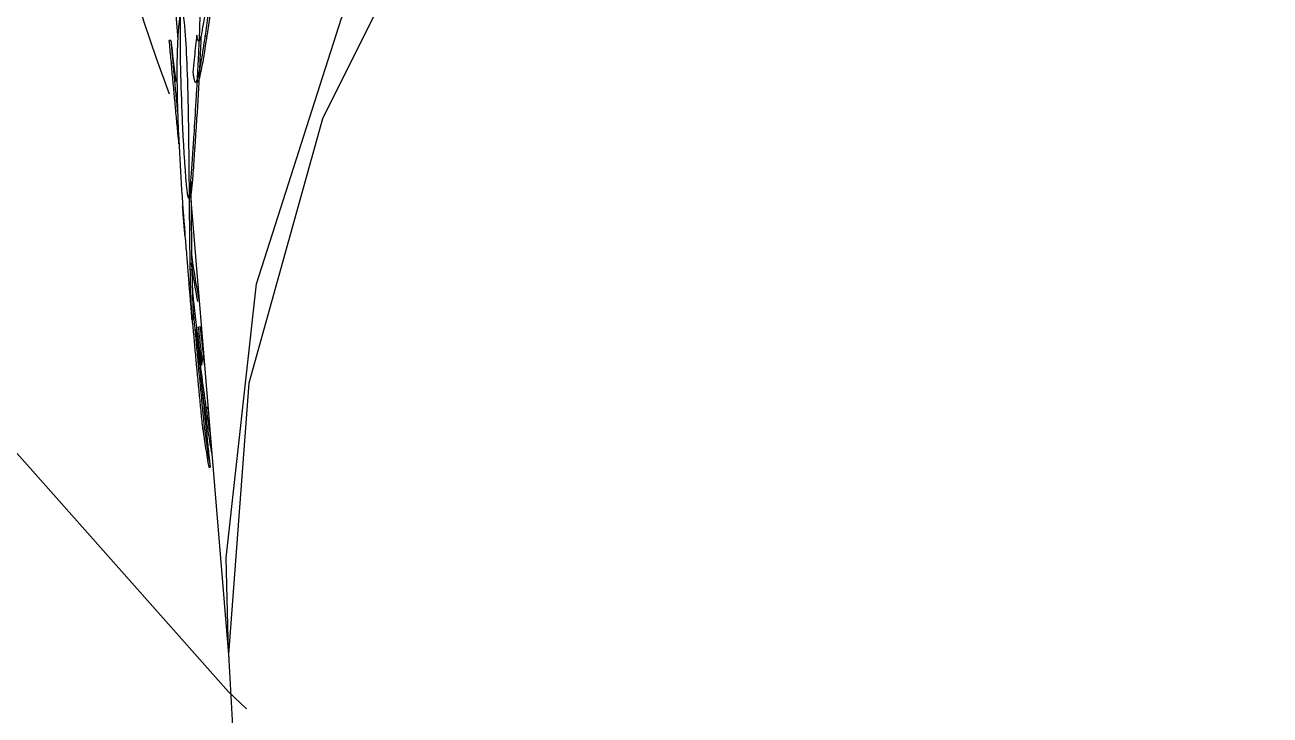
# Model space of a CAD drawing. Extents: x 75 to 2075, y 25 to 1460.
# Drawn here: x 598.47 to 610.33, y 664.86 to 671.44 of the extents above; entities that cross this region are included whole.
import ezdxf

# ---------------------------------------------------------------- set-up
doc = ezdxf.new("R2010")
doc.units = 0
doc.header["$LTSCALE"] = 5
doc.linetypes.add('SLD-KATı', pattern=[0])
doc.layers.get('0').update_dxf_attribs({"linetype": 'CONTINUOUS'})

msp = doc.modelspace()

# ---------------------------------------------------------------- linework, layer by layer
at = {"color": 7, "linetype": 'SLD-KATı'}
for p, q in [((599.892, 671.685), (599.924, 671.304)), ((600.201, 671.328), (600.187, 671.329)), ((599.858, 671.289), (599.844, 671.287)), ((600.086, 670.263), (600.072, 670.264)), ((600.025, 669.789), (600.026, 669.789)), ((600.042, 669.873), (600.047, 669.809)), ((600.05, 669.766), (600.41, 665.398)), ((600.056, 669.253), (600.065, 669.169)), ((600.056, 669.253), (600.065, 669.169)), ((600.059, 669.103), (600.044, 669.103)), ((600.064, 668.89), (600.07, 668.828)), ((600.137, 668.559), (600.123, 668.556)), ((600.212, 667.803), (600.209, 667.792)), ((600.211, 667.777), (600.209, 667.794)), ((600.178, 667.587), (600.163, 667.585)), ((600.219, 667.221), (600.233, 667.223))]:
    msp.add_line(p, q, dxfattribs=at)
at = {"color": 8, "linetype": 'SLD-KATı', "flags": 128}
msp.add_lwpolyline([(606.96, 695.715), (604.025, 694.126), (601.398, 692.173), (599.139, 689.901), (597.299, 687.363), (595.921, 684.616), (595.037, 681.723), (594.667, 678.752), (594.819, 675.77), (595.491, 672.847), (596.666, 670.049), (598.318, 667.44), (600.408, 665.082), (600.578, 664.919)], dxfattribs=at)
at = {"color": 7, "linetype": 'SLD-KATı', "flags": 128}
for points in [[(600.408, 665.458), (600.386, 666.359), (600.676, 668.97), (601.484, 671.501), (602.786, 673.876), (604.543, 676.023), (606.701, 677.876), (609.194, 679.379), (611.947, 680.487), (614.876, 681.165), (617.892, 681.393), (620.904, 681.165), (623.82, 680.487), (626.551, 679.379), (629.014, 677.876), (631.135, 676.023), (632.849, 673.876), (634.104, 671.501), (634.862, 668.97), (635.101, 666.491)], [(617.028, 680.903), (614.068, 680.551), (611.216, 679.765), (608.558, 678.568), (606.172, 676.996), (604.129, 675.095), (602.49, 672.922), (601.302, 670.541), (600.602, 668.023), (600.409, 665.441), (600.449, 664.697)]]:
    msp.add_lwpolyline(points, dxfattribs=at)
at = {"color": 8, "linetype": 'SLD-KATı'}
for centre, radius, start, end in [((612.222, 678.519), 19.533, 137.4101, 234.1096), ((614.096, 676.124), 15.224, 116.6675, 200.555)]:
    msp.add_arc(centre, radius, start, end, dxfattribs=at)
at = {"color": 7, "linetype": 'SLD-KATı'}
for centre, major_axis, ratio, start_param, end_param in [((617.555, 673.101), (17.73, 1.462), 0.864854, 3.164458, 3.190154), ((617.599, 671.602), (17.666, 1.461), 0.864856, 3.205512, 3.22975), ((617.599, 671.602), (17.651, 1.46), 0.864856, 3.205512, 3.229772), ((617.655, 669.743), (17.569, 1.448), 0.864854, 3.18836, 3.212514), ((617.655, 669.743), (17.555, 1.447), 0.864854, 3.18836, 3.212514)]:
    msp.add_ellipse(centre, major_axis=major_axis, ratio=ratio, start_param=start_param, end_param=end_param, dxfattribs=at)
for points, knots in [([(600.187, 671.329), (600.188, 671.338), (600.194, 671.379), (600.218, 671.543), (600.251, 671.781), (600.296, 672.159), (600.327, 672.481), (600.35, 672.788), (600.357, 672.929), (600.36, 673)], [0, 0, 0, 0, 0.0157272, 0.0786459, 0.304559, 0.4163216, 0.7047564, 0.8512281, 1, 1, 1, 1]), ([(600.305, 672.127), (600.303, 672.104), (600.296, 672.042), (600.284, 671.943), (600.271, 671.829), (600.256, 671.716), (600.241, 671.606), (600.227, 671.504), (600.213, 671.412), (600.205, 671.356), (600.201, 671.328)], [0, 0, 0, 0, 0.086928, 0.223664, 0.360452, 0.497239, 0.634011, 0.770776, 0.885116, 1, 1, 1, 1]), ([(600.072, 670.264), (600.072, 670.272), (600.075, 670.314), (600.084, 670.453), (600.095, 670.625), (600.106, 670.814), (600.112, 670.924), (600.117, 671.018), (600.121, 671.086), (600.124, 671.152), (600.127, 671.231), (600.131, 671.308), (600.134, 671.384), (600.136, 671.458), (600.14, 671.556), (600.144, 671.694), (600.144, 671.793), (600.144, 671.85)], [0, 0, 0, 0, 0.016593, 0.083004, 0.270403, 0.318007, 0.413325, 0.46092, 0.484713, 0.532315, 0.579916, 0.627516, 0.675106, 0.722693, 0.770285, 0.865542, 1, 1, 1, 1]), ([(599.996, 671.38), (599.995, 671.385), (599.993, 671.41), (599.989, 671.451), (599.983, 671.498), (599.977, 671.534), (599.971, 671.553), (599.964, 671.562), (599.958, 671.561), (599.951, 671.544), (599.945, 671.516), (599.94, 671.487), (599.935, 671.45), (599.931, 671.409), (599.927, 671.36), (599.923, 671.289), (599.919, 671.208), (599.918, 671.134), (599.917, 671.097)], [0, 0, 0, 0, 0.019348, 0.096808, 0.174299, 0.251804, 0.32934, 0.368067, 0.445659, 0.523306, 0.562025, 0.63958, 0.678314, 0.717035, 0.794638, 0.833365, 0.915934, 1, 1, 1, 1]), ([(599.947, 671.564), (599.947, 671.4), (599.945, 671.049), (599.957, 670.761), (599.963, 670.608)], [0, 0, 0, 0, 0.467717, 1, 1, 1, 1]), ([(600.178, 671.512), (600.17, 671.465), (600.156, 671.374), (600.139, 671.303), (600.127, 671.279), (600.115, 671.281), (600.109, 671.315), (600.105, 671.34)], [0, 0, 0, 0, 0.23561, 0.459117, 0.575923, 0.701961, 1, 1, 1, 1]), ([(600.044, 669.103), (600.044, 669.111), (600.043, 669.152), (600.041, 669.292), (600.039, 669.464), (600.037, 669.653), (600.036, 669.763), (600.035, 669.858), (600.035, 669.925), (600.034, 669.992), (600.033, 670.071), (600.033, 670.148), (600.032, 670.224), (600.031, 670.299), (600.03, 670.397), (600.026, 670.655), (600.018, 671.029), (600.003, 671.267), (599.996, 671.38)], [0, 0, 0, 0, 0.0104308, 0.0521723, 0.1699513, 0.1998707, 0.2597785, 0.2896916, 0.3046465, 0.3345686, 0.3644876, 0.3943974, 0.4243154, 0.4542213, 0.4841311, 0.5440034, 0.7847711, 1, 1, 1, 1]), ([(600.105, 671.34), (600.104, 671.331), (600.099, 671.288), (600.091, 671.211), (600.08, 671.1), (600.073, 671.024), (600.069, 670.982)], [0, 0, 0, 0, 0.071902, 0.359696, 0.647391, 1, 1, 1, 1]), ([(600.069, 670.982), (600.07, 670.978), (600.072, 670.958), (600.079, 670.913), (600.092, 670.876), (600.112, 670.91), (600.137, 671.021), (600.163, 671.171), (600.18, 671.285), (600.187, 671.329)], [0, 0, 0, 0, 0.0230787, 0.1155877, 0.3020995, 0.4869751, 0.6714328, 0.8737069, 1, 1, 1, 1]), ([(600.146, 671.337), (600.145, 671.32), (600.144, 671.284), (600.139, 671.176), (600.127, 670.933), (600.111, 670.643), (600.097, 670.436), (600.091, 670.343), (600.088, 670.297), (600.086, 670.263)], [0, 0, 0, 0, 0.051391, 0.102777, 0.308998, 0.725595, 0.861276, 0.895873, 1, 1, 1, 1]), ([(600.201, 671.328), (600.199, 671.32), (600.193, 671.279), (600.183, 671.208), (600.169, 671.121), (600.15, 671.017), (600.136, 670.949), (600.124, 670.911), (600.116, 670.894), (600.111, 670.887), (600.108, 670.888), (600.108, 670.888)], [0, 0, 0, 0, 0.033549, 0.16798, 0.302471, 0.437027, 0.70866, 0.782326, 0.855966, 0.987503, 1, 1, 1, 1]), ([(599.936, 670.302), (599.933, 670.336), (599.927, 670.396), (599.919, 670.482), (599.911, 670.56), (599.904, 670.639), (599.897, 670.718), (599.889, 670.796), (599.882, 670.875), (599.874, 670.955), (599.867, 671.037), (599.857, 671.148), (599.849, 671.231), (599.844, 671.287)], [0, 0, 0, 0, 0.102994, 0.182717, 0.262427, 0.342151, 0.421878, 0.501598, 0.581327, 0.661048, 0.745788, 0.830525, 1, 1, 1, 1]), ([(599.936, 670.302), (599.933, 670.336), (599.927, 670.396), (599.919, 670.482), (599.911, 670.56), (599.904, 670.639), (599.897, 670.718), (599.889, 670.796), (599.882, 670.875), (599.874, 670.955), (599.867, 671.037), (599.857, 671.148), (599.849, 671.231), (599.844, 671.287)], [0, 0, 0, 0, 0.102994, 0.182717, 0.262427, 0.342151, 0.421878, 0.501598, 0.581327, 0.661048, 0.745788, 0.830525, 1, 1, 1, 1]), ([(599.858, 671.289), (599.859, 671.282), (599.862, 671.249), (599.87, 671.164), (599.879, 671.06), (599.889, 670.955), (599.896, 670.876), (599.903, 670.798), (599.911, 670.719), (599.917, 670.648), (599.922, 670.603), (599.924, 670.585)], [0, 0, 0, 0, 0.027898, 0.139447, 0.36256, 0.474101, 0.585668, 0.697208, 0.808772, 0.920317, 1, 1, 1, 1]), ([(599.858, 671.289), (599.859, 671.282), (599.862, 671.249), (599.87, 671.164), (599.879, 671.06), (599.889, 670.955), (599.896, 670.876), (599.903, 670.798), (599.911, 670.719), (599.917, 670.649), (599.921, 670.606), (599.923, 670.588)], [0, 0, 0, 0, 0.028051, 0.140214, 0.364555, 0.47671, 0.58889, 0.701044, 0.813222, 0.925381, 1, 1, 1, 1]), ([(599.917, 671.097), (599.917, 671.088), (599.917, 671.047), (599.916, 670.949), (599.918, 670.793), (599.922, 670.601), (599.928, 670.469), (599.931, 670.403)], [0, 0, 0, 0, 0.039595, 0.19813, 0.453319, 0.722221, 1, 1, 1, 1]), ([(599.963, 670.608), (599.963, 670.601), (599.965, 670.562), (599.968, 670.493), (599.971, 670.42), (599.975, 670.349), (599.979, 670.28), (599.984, 670.202), (599.988, 670.127), (599.993, 670.069), (599.997, 670.012), (599.999, 669.98), (600.001, 669.958)], [0, 0, 0, 0, 0.030123, 0.15062, 0.271127, 0.331369, 0.451873, 0.572361, 0.692866, 0.813361, 0.87363, 1, 1, 1, 1]), ([(599.931, 670.403), (599.939, 670.239), (599.958, 669.888), (599.98, 669.601), (599.992, 669.448)], [0, 0, 0, 0, 0.467712, 1, 1, 1, 1]), ([(600.001, 669.958), (600.001, 669.953), (600.004, 669.928), (600.006, 669.897), (600.011, 669.857), (600.015, 669.824), (600.02, 669.797), (600.025, 669.786), (600.029, 669.792), (600.034, 669.81), (600.037, 669.834), (600.041, 669.864), (600.045, 669.9), (600.049, 669.954), (600.056, 670.033), (600.063, 670.134), (600.068, 670.216), (600.072, 670.264)], [0, 0, 0, 0, 0.019726, 0.098762, 0.138252, 0.217319, 0.296407, 0.375554, 0.454754, 0.494269, 0.573447, 0.612936, 0.652441, 0.731605, 0.810753, 0.889873, 1, 1, 1, 1]), ([(600.086, 670.263), (600.085, 670.255), (600.082, 670.211), (600.077, 670.127), (600.069, 670.022), (600.063, 669.945), (600.058, 669.895), (600.055, 669.863), (600.051, 669.828), (600.047, 669.803), (600.043, 669.79), (600.041, 669.791), (600.04, 669.792)], [0, 0, 0, 0, 0.032039, 0.160335, 0.32351, 0.477598, 0.554457, 0.631307, 0.708142, 0.855723, 0.929338, 1, 1, 1, 1]), ([(600.049, 669.948), (600.049, 669.915), (600.051, 669.732), (600.053, 669.483), (600.056, 669.276), (600.057, 669.182), (600.058, 669.137), (600.059, 669.103)], [0, 0, 0, 0, 0.11837, 0.649886, 0.823001, 0.867133, 1, 1, 1, 1]), ([(599.993, 669.43), (599.992, 669.45), (599.988, 669.496), (599.98, 669.588), (599.974, 669.661), (599.97, 669.706)], [0, 0, 0, 0, 0.218635, 0.502604, 1, 1, 1, 1]), ([(599.992, 669.448), (599.992, 669.441), (599.995, 669.402), (600.001, 669.333), (600.007, 669.26), (600.012, 669.189), (600.018, 669.121), (600.024, 669.042), (600.03, 668.968), (600.035, 668.909), (600.04, 668.853), (600.042, 668.821), (600.044, 668.799)], [0, 0, 0, 0, 0.030122, 0.150626, 0.271113, 0.331372, 0.451874, 0.572357, 0.692879, 0.813388, 0.873632, 1, 1, 1, 1]), ([(600.044, 668.799), (600.045, 668.794), (600.047, 668.769), (600.049, 668.737), (600.053, 668.697), (600.055, 668.664), (600.058, 668.637), (600.059, 668.626), (600.059, 668.632), (600.058, 668.65), (600.057, 668.673), (600.056, 668.704), (600.055, 668.739), (600.053, 668.793), (600.05, 668.872), (600.047, 668.973), (600.045, 669.055), (600.044, 669.103)], [0, 0, 0, 0, 0.019729, 0.098759, 0.138241, 0.217314, 0.29642, 0.375566, 0.45477, 0.494264, 0.573433, 0.612935, 0.652445, 0.731607, 0.810749, 0.889882, 1, 1, 1, 1]), ([(600.059, 669.103), (600.059, 669.095), (600.06, 669.051), (600.062, 668.967), (600.065, 668.862), (600.067, 668.785), (600.069, 668.735), (600.07, 668.703), (600.072, 668.668), (600.073, 668.644), (600.073, 668.631), (600.073, 668.632), (600.073, 668.633)], [0, 0, 0, 0, 0.032081, 0.160547, 0.323949, 0.478234, 0.555214, 0.632154, 0.709095, 0.856892, 0.930612, 1, 1, 1, 1]), ([(600.064, 668.633), (600.062, 668.657), (600.057, 668.707), (600.052, 668.762), (600.049, 668.793), (600.049, 668.798)], [0, 0, 0, 0, 0.432769, 0.909239, 1, 1, 1, 1]), ([(600.069, 668.732), (600.071, 668.71), (600.076, 668.662), (600.082, 668.588), (600.09, 668.51), (600.097, 668.431), (600.104, 668.353), (600.119, 668.195), (600.143, 667.94), (600.166, 667.711), (600.178, 667.587)], [0, 0, 0, 0, 0.05699, 0.125566, 0.194152, 0.262717, 0.331302, 0.399889, 0.674206, 1, 1, 1, 1]), ([(600.07, 668.828), (600.071, 668.818), (600.076, 668.771), (600.086, 668.687), (600.098, 668.593), (600.11, 668.499), (600.119, 668.424), (600.133, 668.315), (600.143, 668.244), (600.15, 668.191)], [0, 0, 0, 0, 0.044191, 0.220921, 0.39766, 0.486032, 0.662763, 0.751138, 1, 1, 1, 1]), ([(600.059, 668.629), (600.061, 668.629), (600.066, 668.63), (600.071, 668.63), (600.073, 668.63)], [0, 0, 0, 0, 0.499256, 1, 1, 1, 1]), ([(600.163, 667.585), (600.163, 667.592), (600.16, 667.625), (600.151, 667.71), (600.141, 667.814), (600.131, 667.919), (600.123, 667.998), (600.116, 668.076), (600.108, 668.155), (600.101, 668.233), (600.091, 668.338), (600.082, 668.443), (600.072, 668.547), (600.067, 668.601), (600.064, 668.628), (600.064, 668.63)], [0, 0, 0, 0, 0.01881, 0.094002, 0.244409, 0.31962, 0.394815, 0.470032, 0.545222, 0.620441, 0.695632, 0.846035, 0.921242, 0.996451, 1, 1, 1, 1]), ([(600.233, 667.546), (600.227, 667.583), (600.21, 667.693), (600.162, 668.023), (600.126, 668.317), (600.098, 668.536)], [0, 0, 0, 0, 0.110574, 0.336176, 1, 1, 1, 1]), ([(600.098, 668.536), (600.099, 668.529), (600.102, 668.497), (600.107, 668.451), (600.113, 668.385), (600.12, 668.32), (600.127, 668.241), (600.134, 668.176), (600.141, 668.111), (600.146, 668.058), (600.151, 668.006), (600.156, 667.954), (600.162, 667.901), (600.169, 667.836), (600.174, 667.784), (600.179, 667.731), (600.185, 667.679), (600.19, 667.627), (600.196, 667.575), (600.201, 667.522), (600.207, 667.47), (600.213, 667.405), (600.219, 667.352), (600.225, 667.3), (600.229, 667.262), (600.231, 667.236), (600.233, 667.223)], [0, 0, 0, 0, 0.01494, 0.074704, 0.104581, 0.164356, 0.224116, 0.283882, 0.313765, 0.373529, 0.403406, 0.433291, 0.493054, 0.522945, 0.582699, 0.612591, 0.64247, 0.702236, 0.732112, 0.762006, 0.821771, 0.851649, 0.911412, 0.941288, 0.970652, 1, 1, 1, 1]), ([(600.154, 668.273), (600.153, 668.284), (600.149, 668.323), (600.138, 668.418), (600.129, 668.501), (600.123, 668.556)], [0, 0, 0, 0, 0.118087, 0.412049, 1, 1, 1, 1]), ([(600.137, 668.559), (600.138, 668.552), (600.141, 668.519), (600.151, 668.434), (600.162, 668.33), (600.174, 668.226), (600.181, 668.165), (600.185, 668.13), (600.186, 668.121)], [0, 0, 0, 0, 0.044758, 0.2238, 0.581852, 0.760863, 0.939891, 1, 1, 1, 1]), ([(600.145, 668.232), (600.146, 668.235), (600.147, 668.24), (600.149, 668.249), (600.15, 668.257), (600.152, 668.265), (600.154, 668.27), (600.154, 668.273), (600.154, 668.273)], [0, 0, 0, 0, 0.21374, 0.363776, 0.663855, 0.813902, 0.963948, 1, 1, 1, 1]), ([(600.15, 668.191), (600.151, 668.192), (600.152, 668.197), (600.153, 668.206), (600.155, 668.216), (600.157, 668.225), (600.159, 668.233), (600.16, 668.241), (600.163, 668.251), (600.165, 668.259), (600.167, 668.268), (600.168, 668.274), (600.17, 668.281), (600.171, 668.286), (600.172, 668.289)], [0, 0, 0, 0, 0.031169, 0.155872, 0.280579, 0.342924, 0.405269, 0.529962, 0.592312, 0.717014, 0.779368, 0.841722, 0.904078, 1, 1, 1, 1]), ([(600.249, 667.355), (600.239, 667.417), (600.222, 667.516), (600.202, 667.653), (600.188, 667.746), (600.175, 667.839), (600.163, 667.922), (600.154, 667.987), (600.15, 668.014)], [0, 0, 0, 0, 0.2835693, 0.4526423, 0.6217104, 0.7062367, 0.8753155, 1, 1, 1, 1]), ([(600.209, 667.792), (600.21, 667.783), (600.213, 667.763), (600.216, 667.744), (600.218, 667.733)], [0, 0, 0, 0, 0.472659, 1, 1, 1, 1])]:
    msp.add_open_spline(points, degree=3, knots=knots, dxfattribs=at)

doc.saveas('drawing.dxf')
